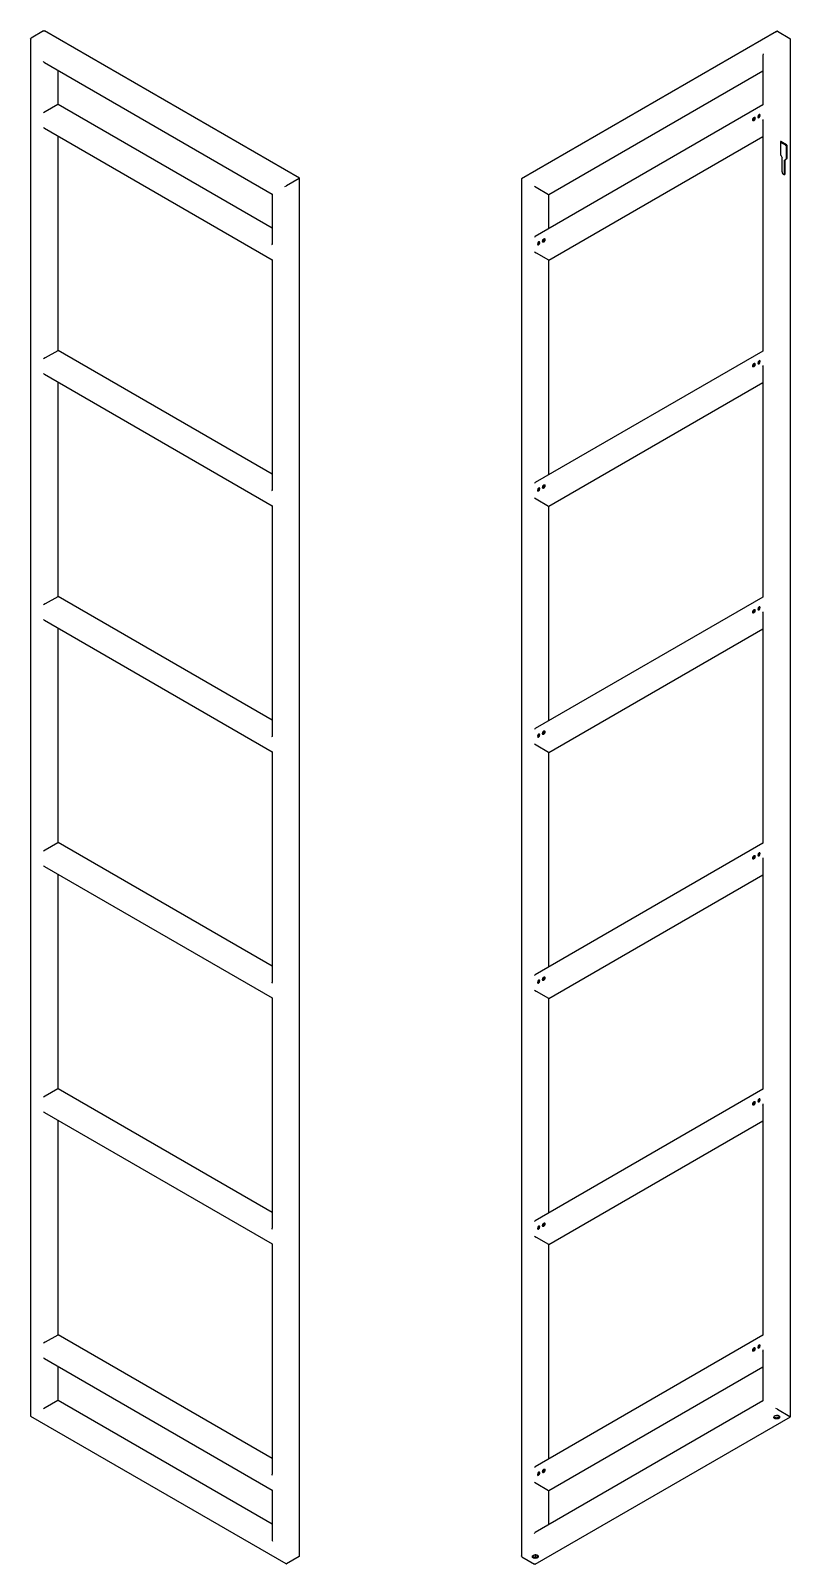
# Model space of a CAD drawing. Header units: millimetres. Extents: x 6 to 2422, y -21 to 287.
# Drawn here: x 1165.3 to 1244.1, y 97.5 to 256.5 of the extents above; entities that cross this region are included whole.
import ezdxf

# ---------------------------------------------------------------- set-up
doc = ezdxf.new("R2010")
doc.units = ezdxf.units.MM
doc.header["$LTSCALE"] = 12.7
doc.linetypes.add('HIDDEN', pattern=[0.15000000000000002, 0.1, -0.05])
doc.layers.add('SURFACE_THREAD_SYMBOLS', color=7, linetype='HIDDEN', lineweight=15)
doc.layers.add('Visible', color=7, linetype='Continuous', lineweight=25)

msp = doc.modelspace()

# ---------------------------------------------------------------- linework, layer by layer
at = {"layer": 'SURFACE_THREAD_SYMBOLS', "extrusion": (0, 0, -1)}
for centre, major_axis in [((1240.321495633643, 247.3119323653601), (0.1041666666666666, 0.180421959121758)), ((1218.519036547058, 234.7242767427243), (0.1041666666666666, 0.180421959121758)), ((1240.321495633643, 221.7964142113687), (0.1041666666666666, 0.180421959121758)), ((1218.519036547058, 209.2087585887329), (0.1041666666666666, 0.180421959121758)), ((1240.321495633643, 196.2808960573772), (0.1041666666666666, 0.180421959121758)), ((1218.519036547058, 183.6932404347415), (0.1041666666666666, 0.180421959121758)), ((1240.321495633643, 170.7653779033858), (0.1041666666666666, 0.180421959121758)), ((1218.519036547058, 158.17772228075), (0.1041666666666666, 0.180421959121758)), ((1240.321495633643, 145.2498597493944), (0.1041666666666666, 0.180421959121758)), ((1218.519036547058, 132.6622041267586), (0.1041666666666666, 0.180421959121758)), ((1240.321495633643, 119.7343415954029), (0.1041666666666666, 0.180421959121758)), ((1242.678518237598, 112.7260792757733), (-0.3333333333333333, -4.043859638385694e-17)), ((1218.519036547058, 107.1466859727672), (0.1041666666666666, 0.180421959121758)), ((1217.635153070575, 98.26728565517813), (-0.3333333333333333, -4.043859638385694e-17))]:
    msp.add_ellipse(centre, major_axis=major_axis, ratio=0.5773502691896258, dxfattribs=at)
at = {"layer": 'Visible'}
for p, q in [((1166.627161650043, 256.4644244744387), (1165.330799217867, 255.715969275255)), ((1193.18027759689, 241.1762513293846), (1166.715549997691, 256.4556689328122)), ((1242.678518237598, 256.4037116319905), (1216.2137906384, 241.1242940285629)), ((1242.766906585247, 256.4124671736171), (1244.063269017422, 255.6640119744333)), ((1165.294187565516, 255.6350449499798), (1165.294187565516, 112.8079298655622)), ((1244.099880669774, 112.7559725647406), (1244.099880669774, 255.5830876491581)), ((1166.715549997691, 253.1731730014824), (1190.337552732539, 239.5350033637197)), ((1241.257155805423, 253.9418396834932), (1241.257155805423, 248.7789494747604)), ((1168.136912429866, 248.830906775582), (1168.136912429866, 252.3525490186499)), ((1219.05651550275, 239.483046062898), (1241.257155805423, 252.3005917178283)), ((1168.100300777515, 248.8097690282413), (1166.803938345339, 248.0613138290576)), ((1168.136912429866, 248.830906775582), (1168.100300777515, 248.8097690282413)), ((1190.337552732539, 236.0133611206518), (1168.136912429866, 248.830906775582)), ((1241.257155805423, 248.7789494747603), (1217.635153070575, 235.1407798369976)), ((1241.293767457775, 248.7578117274196), (1241.257155805423, 248.7789494747603)), ((1166.803938345339, 248.0613138290575), (1166.627161650043, 247.9592517564415)), ((1241.257155805423, 247.1377015090955), (1241.257155805423, 223.2634313207689)), ((1166.715549997691, 246.3690348270846), (1190.337552732539, 232.730865189322)), ((1168.136912429866, 223.3153886215906), (1168.136912429866, 245.5484108442522)), ((1219.05651550275, 232.6789078885003), (1241.257155805423, 245.4964535434306)), ((1243.090997193291, 244.9645046951929), (1243.090997193291, 243.5837482010018)), ((1243.709715626829, 244.6413081319091), (1243.12045997584, 244.9815150406289)), ((1243.621327279181, 244.590277095601), (1243.090997193291, 244.896463313449)), ((1243.099626642507, 243.5547097249579), (1243.244413048096, 243.303932314231)), ((1243.65079006173, 244.539246059293), (1243.65079006173, 243.1584895651019)), ((1243.739178409378, 244.590277095601), (1243.739178409378, 243.2095206014099)), ((1243.253042497312, 241.8431063076879), (1243.253042497312, 243.2748938381871)), ((1243.488744757708, 241.604961471584), (1243.488744757708, 243.0367490020832)), ((1243.497374206924, 243.0558230484713), (1243.585762554573, 243.1068540847793)), ((1243.577133105356, 241.655992507892), (1243.577133105356, 243.0877800383911)), ((1243.730548960162, 243.1904465550218), (1243.585762554573, 243.1068540847793)), ((1191.670526817066, 240.3045963102441), (1191.847303512363, 240.4066583828601)), ((1193.143665944538, 241.1551135820438), (1191.847303512363, 240.4066583828601)), ((1193.143665944538, 241.1551135820439), (1193.18027759689, 241.1762513293846)), ((1193.18027759689, 98.34913624496708), (1193.18027759689, 241.1762513293846)), ((1216.2137906384, 241.1242940285629), (1216.2137906384, 98.29717894414541)), ((1216.2137906384, 241.1242940285629), (1216.250402290751, 241.1031562812222)), ((1217.546764722927, 240.3547010820385), (1217.723541418223, 240.2526390094225)), ((1217.723541418223, 240.2526390094225), (1219.019903850399, 239.5041838102388)), ((1190.337552732539, 239.5350033637197), (1190.374164384891, 239.5561411110604)), ((1190.337552732539, 239.5350033637197), (1190.337552732539, 234.3721131549869)), ((1219.019903850399, 239.5041838102387), (1219.05651550275, 239.483046062898)), ((1219.05651550275, 235.9614038198301), (1219.05651550275, 239.483046062898)), ((1218.483815268373, 234.6085289939664), (1218.524795043194, 234.5848693099424)), ((1190.337552732539, 232.730865189322), (1190.374164384891, 232.7520029366627)), ((1190.337552732539, 232.730865189322), (1190.337552732539, 208.8565950009955)), ((1217.546764722927, 233.5505629076407), (1217.723541418223, 233.4485008350248)), ((1217.723541418223, 233.4485008350248), (1219.019903850399, 232.700045635841)), ((1219.019903850399, 232.700045635841), (1219.05651550275, 232.6789078885003)), ((1219.05651550275, 210.4458856658387), (1219.05651550275, 232.6789078885003)), ((1168.100300777515, 223.2942508742499), (1166.803938345339, 222.5457956750661)), ((1168.136912429866, 223.3153886215906), (1168.100300777515, 223.2942508742499)), ((1190.337552732539, 210.4978429666604), (1168.136912429866, 223.3153886215906)), ((1241.257155805423, 223.2634313207689), (1217.635153070575, 209.6252616830062)), ((1241.293767457775, 223.2422935734282), (1241.257155805423, 223.2634313207689)), ((1166.803938345339, 222.5457956750661), (1166.627161650043, 222.4437336024502)), ((1241.257155805423, 221.622183355104), (1241.257155805423, 197.7479131667775)), ((1166.715549997691, 220.8535166730932), (1190.337552732539, 207.2153470353305)), ((1168.136912429866, 197.7998704675992), (1168.136912429866, 220.0328926902608)), ((1219.05651550275, 207.1633897345089), (1241.257155805423, 219.9809353894391)), ((1218.483815268373, 209.0930108399749), (1218.524795043194, 209.069351155951)), ((1190.337552732539, 207.2153470353306), (1190.374164384891, 207.2364847826713)), ((1190.337552732539, 207.2153470353305), (1190.337552732539, 183.341076847004)), ((1217.546764722927, 208.0350447536493), (1217.723541418223, 207.9329826810333)), ((1217.723541418223, 207.9329826810333), (1219.019903850399, 207.1845274818496)), ((1219.019903850399, 207.1845274818496), (1219.05651550275, 207.1633897345089)), ((1219.05651550275, 184.9303675118472), (1219.05651550275, 207.1633897345089)), ((1168.100300777515, 197.7787327202585), (1166.803938345339, 197.0302775210747)), ((1168.136912429866, 197.7998704675991), (1168.100300777515, 197.7787327202584)), ((1190.337552732539, 184.9823248126689), (1168.136912429866, 197.7998704675992)), ((1241.257155805423, 197.7479131667775), (1217.635153070575, 184.1097435290148)), ((1241.293767457775, 197.7267754194368), (1241.257155805423, 197.7479131667775)), ((1166.803938345339, 197.0302775210747), (1166.627161650043, 196.9282154484587)), ((1241.257155805423, 196.1066652011126), (1241.257155805423, 172.232395012786)), ((1166.715549997691, 195.3379985191018), (1190.337552732539, 181.6998288813391)), ((1168.136912429866, 172.2843523136077), (1168.136912429866, 194.5173745362694)), ((1219.05651550275, 181.6478715805175), (1241.257155805423, 194.4654172354477)), ((1218.483815268373, 183.5774926859835), (1218.524795043194, 183.5538330019596)), ((1190.337552732539, 181.6998288813391), (1190.374164384891, 181.7209666286798)), ((1190.337552732539, 181.6998288813391), (1190.337552732539, 157.8255586930126)), ((1217.546764722927, 182.5195265996579), (1217.723541418223, 182.4174645270419)), ((1217.723541418223, 182.4174645270419), (1219.019903850399, 181.6690093278581)), ((1219.019903850399, 181.6690093278582), (1219.05651550275, 181.6478715805175)), ((1219.05651550275, 159.4148493578558), (1219.05651550275, 181.6478715805175)), ((1168.100300777515, 172.263214566267), (1166.803938345339, 171.5147593670833)), ((1168.136912429866, 172.2843523136077), (1168.100300777515, 172.263214566267)), ((1190.337552732539, 159.4668066586775), (1168.136912429866, 172.2843523136077)), ((1241.257155805423, 172.232395012786), (1217.635153070575, 158.5942253750234)), ((1241.293767457775, 172.2112572654453), (1241.257155805423, 172.232395012786)), ((1166.803938345339, 171.5147593670833), (1166.627161650043, 171.4126972944673)), ((1241.257155805423, 170.5911470471211), (1241.257155805423, 146.7168768587946)), ((1166.715549997691, 169.8224803651104), (1190.337552732539, 156.1843107273477)), ((1168.136912429866, 146.7688341596163), (1168.136912429866, 169.0018563822779)), ((1219.05651550275, 156.132353426526), (1241.257155805423, 168.9498990814562)), ((1218.483815268373, 158.0619745319921), (1218.524795043194, 158.0383148479681)), ((1190.337552732539, 156.1843107273477), (1190.374164384891, 156.2054484746884)), ((1190.337552732539, 156.1843107273477), (1190.337552732539, 132.3100405390211)), ((1217.546764722927, 157.0040084456664), (1217.723541418223, 156.9019463730505)), ((1217.723541418223, 156.9019463730505), (1219.019903850399, 156.1534911738667)), ((1219.019903850399, 156.1534911738667), (1219.05651550275, 156.132353426526)), ((1219.05651550275, 133.8993312038644), (1219.05651550275, 156.132353426526)), ((1168.100300777515, 146.7476964122756), (1166.803938345339, 145.9992412130918)), ((1168.136912429866, 146.7688341596163), (1168.100300777515, 146.7476964122756)), ((1190.337552732539, 133.951288504686), (1168.136912429866, 146.7688341596163)), ((1241.257155805423, 146.7168768587946), (1217.635153070575, 133.0787072210319)), ((1241.293767457775, 146.6957391114539), (1241.257155805423, 146.7168768587946)), ((1166.803938345339, 145.9992412130918), (1166.627161650043, 145.8971791404758)), ((1241.257155805423, 145.0756288931297), (1241.257155805423, 121.2013587048032)), ((1166.715549997691, 144.3069622111189), (1190.337552732539, 130.6687925733562)), ((1168.136912429866, 121.2533160056248), (1168.136912429866, 143.4863382282865)), ((1219.05651550275, 130.6168352725346), (1241.257155805423, 143.4343809274648)), ((1218.483815268373, 132.5464563780006), (1218.524795043194, 132.5227966939767)), ((1190.337552732539, 130.6687925733563), (1190.374164384891, 130.689930320697)), ((1190.337552732539, 130.6687925733562), (1190.337552732539, 106.7945223850297)), ((1217.546764722927, 131.488490291675), (1217.723541418223, 131.386428219059)), ((1217.723541418223, 131.386428219059), (1219.019903850399, 130.6379730198753)), ((1219.019903850399, 130.6379730198753), (1219.05651550275, 130.6168352725346)), ((1219.05651550275, 108.3838130498729), (1219.05651550275, 130.6168352725346)), ((1168.100300777515, 121.2321782582841), (1166.803938345339, 120.4837230591004)), ((1168.136912429866, 121.2533160056249), (1168.100300777515, 121.2321782582841)), ((1190.337552732539, 108.4357703506946), (1168.136912429866, 121.2533160056248)), ((1241.257155805423, 121.2013587048032), (1217.635153070575, 107.5631890670405)), ((1241.293767457775, 121.1802209574625), (1241.257155805423, 121.2013587048032)), ((1166.803938345339, 120.4837230591004), (1166.627161650043, 120.3816609864844)), ((1241.257155805423, 119.5601107391383), (1241.257155805423, 114.3972205304055)), ((1166.715549997691, 118.7914440571275), (1190.337552732539, 105.1532744193648)), ((1168.136912429866, 114.4491778312271), (1168.136912429866, 117.970820074295)), ((1219.05651550275, 105.1013171185431), (1241.257155805423, 117.9188627734734)), ((1166.803938345339, 113.6795848847027), (1166.627161650043, 113.5775228120867)), ((1168.100300777515, 114.4280400838864), (1166.803938345339, 113.6795848847027)), ((1168.136912429866, 114.4491778312271), (1168.100300777515, 114.4280400838864)), ((1190.337552732539, 101.6316321762969), (1168.136912429866, 114.4491778312271)), ((1241.257155805423, 114.3972205304055), (1217.635153070575, 100.7590508926428)), ((1241.293767457775, 114.3760827830648), (1241.257155805423, 114.3972205304054)), ((1242.766906585247, 113.525565511265), (1242.59012988995, 113.627627583881)), ((1242.766906585247, 113.525565511265), (1244.063269017422, 112.7771103120813)), ((1165.330799217867, 112.829067612903), (1165.294187565516, 112.8079298655622)), ((1165.294187565516, 112.8079298655622), (1191.758915164715, 97.52851226213463)), ((1217.635153070575, 97.47655496131296), (1244.099880669774, 112.7559725647406)), ((1244.099880669774, 112.7559725647406), (1244.063269017422, 112.7771103120813)), ((1218.483815268373, 107.0309382240092), (1218.524795043194, 107.0072785399852)), ((1190.337552732539, 105.1532744193648), (1190.374164384891, 105.1744121667055)), ((1190.337552732539, 105.1532744193648), (1190.337552732539, 99.99038421063197)), ((1217.546764722927, 105.9729721376836), (1217.723541418223, 105.8709100650676)), ((1217.723541418223, 105.8709100650676), (1219.019903850399, 105.1224548658838)), ((1219.019903850399, 105.1224548658838), (1219.05651550275, 105.1013171185431)), ((1219.05651550275, 101.5796748754752), (1219.05651550275, 105.1013171185431)), ((1193.143665944538, 98.26821191969184), (1191.847303512363, 97.51975672050808)), ((1216.250402290751, 98.21625461887017), (1217.546764722927, 97.46779941968641)), ((1217.635153070575, 98.43567948369179), (1217.635153070575, 98.20095389928048))]:
    msp.add_line(p, q, dxfattribs=at)
at = {"layer": 'Visible', "extrusion": (0, 0, -1)}
for centre, major_axis, ratio, start_param, end_param in [((1166.715549997691, 256.3113313655148), (0.08838834764833337, -0.1530931089239402), 0.5773502691896368, 3.141592653587864, 3.926990816987343), ((1165.419187565516, 255.562876166331), (0.08838834764833337, -0.1530931089239402), 0.5773502691897173, 1.570796326794458, 3.141592653591722), ((1166.715549997691, 253.3175105687798), (0.08838834764833337, -0.1530931089239402), 0.5773502691897173, 0.7853981633974809, 1.570796326795744), ((1241.382155805423, 247.2098702927441), (0.08838834764833337, 0.1530931089239402), 0.5773502691897173, 3.926990816986732, 4.712388980384624), ((1190.462552732539, 234.2999443713381), (0.08838834764833337, -0.1530931089239402), 0.5773502691897173, 1.570796326795101, 2.356194490192657), ((1241.382155805423, 221.6943521387527), (0.08838834764833337, 0.1530931089239402), 0.5773502691897173, 3.92699081698752, 4.712388980384624), ((1190.462552732539, 208.7844262173467), (0.08838834764833337, -0.1530931089239402), 0.5773502691897173, 1.570796326794962, 2.356194490192853), ((1241.382155805423, 196.1788339847613), (0.08838834764833337, 0.1530931089239402), 0.5773502691897173, 3.926990816986732, 4.712388980384624), ((1190.462552732539, 183.2689080633553), (0.08838834764833337, -0.1530931089239402), 0.5773502691897173, 1.570796326794962, 2.356194490192657), ((1241.382155805423, 170.6633158307698), (0.08838834764833337, 0.1530931089239402), 0.5773502691897173, 3.926990816986732, 4.712388980384624), ((1190.462552732539, 157.7533899093639), (0.08838834764833337, -0.1530931089239402), 0.5773502691897173, 1.570796326794962, 2.356194490192657), ((1241.382155805423, 145.1477976767784), (0.08838834764833337, 0.1530931089239402), 0.5773502691897173, 3.926990816986732, 4.712388980384624), ((1190.462552732539, 132.2378717553724), (0.08838834764833337, -0.1530931089239402), 0.5773502691897173, 1.570796326794962, 2.356194490192853), ((1241.382155805423, 119.632279522787), (0.08838834764833337, 0.1530931089239544), 0.577350269189677, 3.92699081698711, 4.712388980384647), ((1190.462552732539, 106.722353601381), (0.08838834764833337, -0.1530931089239544), 0.577350269189677, 1.570796326794939, 2.356194490192575), ((1217.635153070575, 100.6147133253454), (0.08838834764833337, 0.1530931089239544), 0.577350269189677, 4.712388980384647, 5.497787143782118), ((1216.3387906384, 98.3693477277941), (0.08838834764833337, 0.1530931089239544), 0.577350269189677, 3.141592653589932, 4.712388980384647), ((1217.635153070575, 97.62089252861036), (0.08838834764833337, 0.1530931089239544), 0.577350269189677, 2.356194490192324, 3.141592653589793)]:
    msp.add_ellipse(centre, major_axis=major_axis, ratio=ratio, start_param=start_param, end_param=end_param, dxfattribs=at)
at = {"layer": 'Visible'}
for centre, major_axis, ratio, start_param, end_param in [((1242.678518237598, 256.2593740646931), (-0.08838834764833337, -0.1530931089239402), 0.5773502691896368, 3.141592653589793, 4.712388980384894), ((1243.974880669774, 255.5109188655094), (-0.08838834764833337, -0.1530931089239402), 0.5773502691897173, 2.356194490191944, 3.141592653589793), ((1241.382155805423, 254.0140084671419), (-0.08838834764833337, -0.1530931089239402), 0.5773502691897173, 4.712388980384477, 5.49778714378245), ((1240.409883981292, 247.2609013290522), (-0.08749999999997726, -0.1515544456622706), 0.5773502691895627, 3.671062989354797, 5.753714971414317), ((1240.940214067181, 247.5670875469), (-0.09375, -0.1623797632096), 0.5773502691895942, 3.632475331729229, 5.792302629038688), ((1166.715549997691, 246.5133723943821), (-0.08838834764833337, 0.1530931089239402), 0.5773502691897173, 1.570796326794188, 2.356194490192312), ((1243.12045997584, 244.9474943497569), (-0.02083333333331439, 0.03608439182434608), 0.5773502691894076, 5.497787143782327, 7.068583470579013), ((1243.12045997584, 243.5667378555657), (-0.02083333333331439, 0.03608439182428924), 0.5773502691897485, 0.7853981633966731, 1.57079632678929), ((1243.621327279181, 244.556256404729), (-0.02083333333337123, 0.03608439182437451), 0.577350269189854, 3.926990816985356, 5.497787143781743), ((1243.709715626829, 244.607287441037), (-0.02083333333337123, 0.03608439182437451), 0.577350269189854, 3.92699081698838, 5.497787143781743), ((1243.223579714763, 243.291904183623), (-0.02083333333331439, 0.03608439182437451), 0.5773502691890664, 3.926990816987403, 4.712388980379674), ((1243.415087801334, 241.74954940779), (-0.1145833333333144, 0.1984641550339461), 0.5773502691895602, 0.7853981633981657, 3.926990816987256), ((1243.518207540257, 243.0197386566472), (-0.02083333333331439, 0.03608439182437451), 0.5773502691890664, 0, 0.7853981633984454), ((1243.606595887906, 243.0707696929551), (-0.02083333333331439, 0.03608439182437451), 0.5773502691890664, 0, 0.7853981633962575), ((1243.62132727918, 243.175499910538), (-0.02083333333337123, 0.03608439182440293), 0.5773502691898541, 3.141592653595066, 3.926990816984915), ((1243.709715626829, 243.2265309468459), (-0.02083333333337123, 0.03608439182440293), 0.5773502691898541, 3.141592653595066, 3.926990816984915), ((1243.326699453686, 241.698518371482), (-0.1145833333333144, 0.1984641550339461), 0.5773502691895602, 3.537553217003536, 3.926990816987256), ((1217.635153070575, 234.9964422697003), (-0.08838834764833337, -0.1530931089239402), 0.5773502691897173, 3.926990816987273, 4.712388980385173), ((1218.077094808817, 234.3670594885684), (-0.09375, -0.1623797632096), 0.5773502691895942, 3.632475331867325, 5.792302628900988), ((1218.607424894706, 234.6732457064164), (-0.08749999999997726, -0.1515544456622706), 0.5773502691895627, 3.671062989366154, 5.753714971403534), ((1240.409883981292, 221.7453831750607), (-0.08749999999997726, -0.1515544456622706), 0.5773502691895627, 3.671062989301634, 5.753714971467284), ((1240.940214067181, 222.0515693929086), (-0.09375, -0.1623797632096), 0.5773502691895942, 3.632475331811698, 5.792302628956629), ((1166.715549997691, 220.9978542403906), (-0.08838834764833337, 0.1530931089239402), 0.5773502691897173, 1.570796326794188, 2.356194490192312), ((1217.635153070575, 209.4809241157088), (-0.08838834764833337, -0.1530931089239402), 0.5773502691897173, 3.926990816987273, 4.712388980385173), ((1218.077094808817, 208.851541334577), (-0.09375, -0.1623797632096), 0.5773502691895942, 3.632475331881636, 5.792302628887335), ((1218.607424894706, 209.1577275524249), (-0.08749999999997726, -0.1515544456622706), 0.5773502691895627, 3.671062989329974, 5.753714971437044), ((1240.409883981292, 196.2298650210692), (-0.08749999999997726, -0.1515544456622706), 0.5773502691895627, 3.671062989383188, 5.75371497138504), ((1240.940214067181, 196.5360512389172), (-0.09375, -0.1623797632096), 0.5773502691895942, 3.632475331921007, 5.792302628847803), ((1166.715549997691, 195.4823360863992), (-0.08838834764833337, 0.1530931089239402), 0.5773502691897173, 1.570796326794049, 2.356194490192312), ((1217.635153070575, 183.9654059617174), (-0.08838834764833337, -0.1530931089239402), 0.5773502691897173, 3.926990816987273, 4.712388980384755), ((1218.077094808817, 183.3360231805856), (-0.09375, -0.1623797632096), 0.5773502691895942, 3.632475331897784, 5.792302628871655), ((1218.607424894706, 183.6422093984335), (-0.08749999999997726, -0.1515544456622706), 0.5773502691895627, 3.671062989333793, 5.753714971433773), ((1240.409883981292, 170.7143468670778), (-0.08749999999997726, -0.1515544456622706), 0.5773502691895627, 3.6710629893453, 5.753714971424331), ((1240.940214067181, 171.0205330849257), (-0.09375, -0.1623797632095716), 0.57735026918967, 3.632475331953307, 5.792302628817215), ((1166.715549997691, 169.9668179324078), (-0.08838834764833337, 0.1530931089239402), 0.5773502691897173, 1.570796326794188, 2.356194490192312), ((1217.635153070575, 158.449887807726), (-0.08838834764833337, -0.1530931089239402), 0.5773502691897173, 3.926990816987273, 4.712388980384755), ((1218.077094808817, 157.8205050265941), (-0.09375, -0.1623797632095716), 0.57735026918967, 3.63247533183865, 5.792302628929952), ((1218.607424894706, 158.126691244442), (-0.08749999999997726, -0.1515544456622706), 0.5773502691895627, 3.671062989341431, 5.75371497142684), ((1240.409883981292, 145.1988287130864), (-0.08749999999997726, -0.1515544456622706), 0.5773502691895627, 3.671062989360425, 5.75371497140796), ((1240.940214067181, 145.5050149309343), (-0.09375, -0.1623797632095716), 0.57735026918967, 3.63247533189768, 5.792302628871362), ((1166.715549997691, 144.4512997784163), (-0.08838834764833337, 0.1530931089239402), 0.5773502691897173, 1.570796326794188, 2.356194490190493), ((1217.635153070575, 132.9343696537345), (-0.08838834764833337, -0.1530931089239402), 0.5773502691897173, 3.926990816987273, 4.712388980384755), ((1218.077094808817, 132.3049868726027), (-0.09375, -0.1623797632095716), 0.57735026918967, 3.632475331878075, 5.792302628890521), ((1218.607424894706, 132.6111730904506), (-0.08749999999997726, -0.1515544456622706), 0.5773502691895627, 3.671062989360476, 5.75371497140796), ((1240.409883981292, 119.683310559095), (-0.08749999999997726, -0.1515544456622706), 0.5773502691895627, 3.671062989364219, 5.753714971404303), ((1240.940214067181, 119.9894967769429), (-0.09375, -0.1623797632095858), 0.5773502691896321, 3.632475331870809, 5.792302628897162), ((1166.715549997691, 118.9357816244249), (-0.08838834764833337, 0.1530931089239544), 0.577350269189677, 1.570796326794142, 2.356194490192324), ((1242.678518237598, 112.8281413483893), (0.2916666666666856, 0), 0.5773502691895973, 3.44947974516208, 5.97529821560738), ((1217.635153070575, 107.4188514997431), (-0.08838834764833337, -0.1530931089239544), 0.577350269189677, 3.926990816987262, 4.712388980384731), ((1218.077094808817, 106.7894687186113), (-0.09375, -0.1623797632095858), 0.5773502691896321, 3.632475331879882, 5.79230262888955), ((1218.607424894706, 107.0956549364592), (-0.08749999999997726, -0.1515544456622706), 0.5773502691895627, 3.671062989364219, 5.753714971404497), ((1190.462552732539, 99.91821542698328), (-0.08838834764833337, 0.1530931089239544), 0.577350269189677, 0.7853981633972181, 1.570796326794854), ((1191.758915164715, 97.67284982943202), (-0.08838834764833337, 0.1530931089239544), 0.577350269189677, 1.570796326794785, 3.141592653589793), ((1193.05527759689, 98.42130502861578), (-0.08838834764833337, 0.1530931089239544), 0.577350269189677, 3.141592653589793, 3.926990816987011), ((1217.635153070575, 98.3693477277941), (0.2916666666666856, 0), 0.5773502691895973, 3.449479745161839, 5.97529821560754)]:
    msp.add_ellipse(centre, major_axis=major_axis, ratio=ratio, start_param=start_param, end_param=end_param, dxfattribs=at)
at = {"layer": 'Visible', "extrusion": (0, 0, -1)}
for centre, major_axis, ratio in [((1240.321495633643, 247.3119323653601), (0.08749999999999998, 0.1515544456622768), 0.577350269189626), ((1240.851825719533, 247.618118583208), (0.0937500000000035, 0.1623797632095884), 0.577350269189626), ((1217.988706461168, 234.4180905248764), (0.0937500000000035, 0.1623797632095884), 0.577350269189626), ((1218.519036547058, 234.7242767427244), (0.08749999999999998, 0.1515544456622768), 0.577350269189626), ((1240.321495633643, 221.7964142113687), (0.08749999999999998, 0.1515544456622768), 0.577350269189626), ((1240.851825719533, 222.1026004292166), (0.0937500000000035, 0.1623797632095884), 0.577350269189626), ((1217.988706461168, 208.902572370885), (0.0937500000000035, 0.1623797632095884), 0.577350269189626), ((1218.519036547058, 209.2087585887329), (0.08749999999999998, 0.1515544456622768), 0.577350269189626), ((1240.321495633643, 196.2808960573773), (0.08749999999999998, 0.1515544456622768), 0.577350269189626), ((1240.851825719533, 196.5870822752252), (0.0937500000000035, 0.1623797632095884), 0.577350269189626), ((1217.988706461168, 183.3870542168935), (0.0937500000000035, 0.1623797632095884), 0.577350269189626), ((1218.519036547058, 183.6932404347415), (0.08749999999999998, 0.1515544456622768), 0.577350269189626), ((1240.321495633643, 170.7653779033858), (0.08749999999999998, 0.1515544456622768), 0.577350269189626), ((1240.851825719533, 171.0715641212337), (0.09374999999999895, 0.1623797632095804), 0.577350269189626), ((1217.988706461168, 157.8715360629021), (0.09374999999999895, 0.1623797632095804), 0.577350269189626), ((1218.519036547058, 158.17772228075), (0.08749999999999998, 0.1515544456622768), 0.577350269189626), ((1240.321495633643, 145.2498597493944), (0.08749999999999998, 0.1515544456622768), 0.577350269189626), ((1240.851825719533, 145.5560459672423), (0.09374999999999895, 0.1623797632095804), 0.577350269189626), ((1217.988706461168, 132.3560179089107), (0.09374999999999895, 0.1623797632095804), 0.577350269189626), ((1218.519036547058, 132.6622041267586), (0.08749999999999998, 0.1515544456622768), 0.577350269189626), ((1240.321495633643, 119.7343415954029), (0.08749999999999998, 0.1515544456622768), 0.577350269189626), ((1240.851825719533, 120.0405278132508), (0.09374999999999999, 0.1623797632095822), 0.5773502691896258), ((1217.988706461168, 106.8404997549193), (0.09374999999999999, 0.1623797632095822), 0.5773502691896258), ((1218.519036547058, 107.1466859727672), (0.08749999999999998, 0.1515544456622768), 0.577350269189626)]:
    msp.add_ellipse(centre, major_axis=major_axis, ratio=ratio, dxfattribs=at)
at = {"layer": 'Visible'}
for centre in [(1242.678518237598, 112.7260792757733), (1217.635153070575, 98.26728565517814)]:
    msp.add_ellipse(centre, major_axis=(0.2916666666666666, 3.538377183587482e-17), ratio=0.5773502691896258, dxfattribs=at)

doc.saveas('drawing.dxf')
